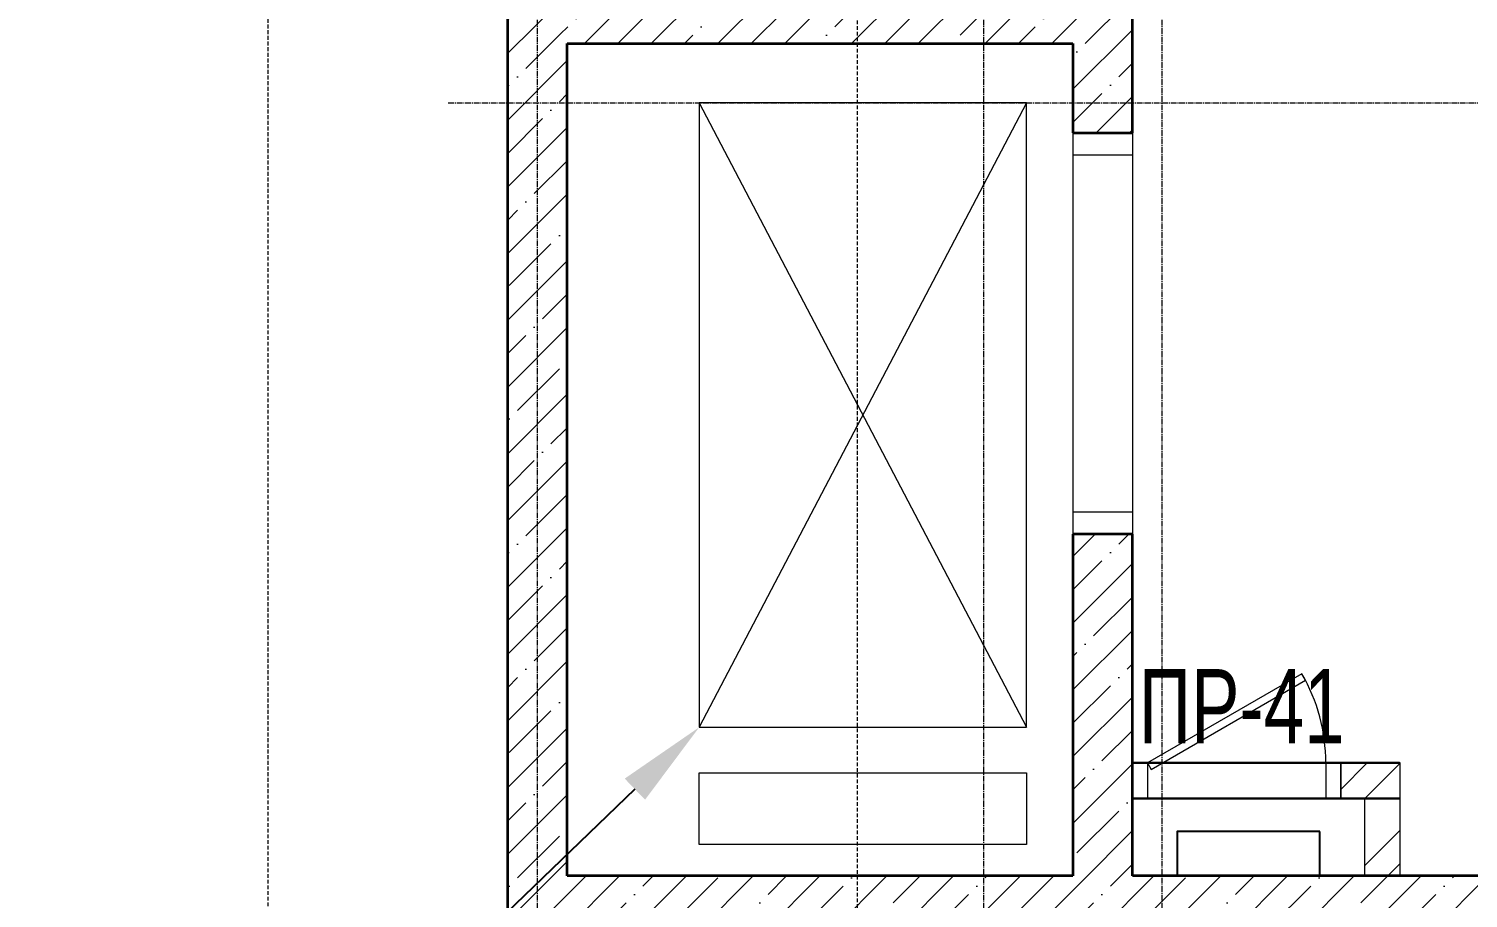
# Model space of a CAD drawing. Header units: millimetres. Extents: x -231292 to 573618, y -153144 to 564035.
# Drawn here: x 143219 to 148057, y 370427 to 373351 of the extents above; entities that cross this region are included whole.
import ezdxf
from ezdxf import colors
from ezdxf.entities.mleader import LeaderData, LeaderLine
from ezdxf.enums import TextEntityAlignment as Align
from ezdxf.math import Vec2, Vec3

# ---------------------------------------------------------------- set-up
doc = ezdxf.new("R2010")
doc.units = ezdxf.units.MM
doc.linetypes.add('CENTER2', pattern=[28.575, 19.05, -3.175, 3.175, -3.175])
doc.linetypes.add('DASHED', pattern=[19.05, 12.7, -6.35])
doc.layers.get('0').update_dxf_attribs({"color": 250})
for name, color, linetype, lineweight in [('АИ_Текст', 250, 'Continuous', 13), ('АР_Проем', 250, 'Continuous', 0), ('АР_Разрезы марка', 250, 'Continuous', 13), ('АР_Стены ЖБ', 250, 'Continuous', 35), ('АР_Стены кирпич', 250, 'Continuous', 20), ('АР_Штриховка', 250, 'Continuous', 0), ('Двери кабины', 250, 'Continuous', 0), ('РД_Воронки с кровли', 250, 'Continuous', 18), ('РД_Оси_100', 250, 'Continuous', 0), ('ТХ_Оборудование', 250, 'Continuous', 9)]:
    doc.layers.add(name, color=color, linetype=linetype, lineweight=lineweight)
for name, color, linetype, lineweight, plot in [('АР_Делит', 250, 'Continuous', 0, False), ('РД_Проем', 250, 'Continuous', 0, False), ('РД_проем_инж перемыч_подсчет', 250, 'Continuous', 30, False)]:
    doc.layers.add(name, color=color, linetype=linetype, lineweight=lineweight, plot=plot)
doc.layers.add('ВТ_оборудование', color=3, linetype='Continuous')
doc.layers.add('РД_Перемычка инж проемов', color=250, linetype='Continuous')
doc.styles.add('Arial0', font='arial.ttf')
doc.styles.add('style1', font='ARIALN.TTF')
doc.styles.add('ккк', font='isocpeur.ttf', dxfattribs={"width": 0.85, "oblique": 15})
pattern_1 = [(45, (50428.77, 366201.75), (-112.2532, 112.2532), []), (45, (50541.02, 366201.75), (-112.2532, 112.2532), [198.4375, -39.6875, 0, -39.6875])]

# ---------------------------------------------------------------- blocks, each defined once
blk = doc.blocks.new('СОШ_2200_АР_ОСИ_М100_28.05.24')
at = {"layer": 'АР_Делит', "color": 5, "linetype": 'DASHED'}
blk.add_lwpolyline([(114955, 135155), (114955, -355), (93595.036, -355), (93595.036, 13855), (94145, 13855), (94145, 68320), (66055, 68320), (66055, 13857.73), (83455, 13857.73), (83455, -355), (45245, -355), (45245, 13145), (44695, 13145), (44695, 26755), (45245, 26755), (45245, 68320), (20455, 68320), (20455, 26755), (27955, 26755), (27955, 13145), (-355, 13145), (-355, 100855), (37145, 100855), (37145, 129155)], dxfattribs=at)
at = {"layer": 'РД_Оси_100', "linetype": 'CENTER2'}
for p, q in [((94500, -6155), (94500, 139938.679)), ((96000, -6155), (96000, 139938.679))]:
    blk.add_line(p, q, dxfattribs=at)
for points in [[(96600, -6155), (96600, 139938.679)], [(94200, 6900), (119910, 6900)]]:
    blk.add_lwpolyline(points, dxfattribs=at)
blk = doc.blocks.new('MOK-МаркаПеремычки')
at = {"color": 0, "style": 'ккк', "oblique": 15, "width": 0.85}
blk.add_attdef('АР-ПРОЕМ:ПЕРЕМЫЧКА', text='', height=2.5, dxfattribs=at).set_placement((0, 0), align=Align.MIDDLE)

msp = doc.modelspace()

# ---------------------------------------------------------------- hatches: boundary and pattern name
at = {"layer": 'АР_Штриховка', "linetype": 'Continuous', "lineweight": 5}
h = msp.add_hatch(dxfattribs=at)
h.set_pattern_fill('ANSI35', color=256, scale=25, style=0)
h.set_pattern_definition([(45, (50428.77, 366201.75), (-112.2532, 112.2532), []), (45, (50541.02, 366201.75), (-112.2532, 112.2532), [198.4375, -39.6875, 0, -39.6875])])
h.paths.add_polyline_path([(144828.768, 366101.753), (145028.768, 366301.753), (145028.768, 370301.753), (144978.768, 370368.419), (144828.768, 370301.753)], flags=0)
h.paths.add_polyline_path([(144828.768, 370301.753), (144978.768, 370368.419), (145028.768, 370501.753), (145028.768, 373301.753), (144978.768, 373368.419), (144828.768, 373301.753)], flags=0)
h.paths.add_polyline_path([(144828.768, 373301.753), (144978.768, 373368.419), (145028.768, 373501.753), (145028.768, 373901.753), (144828.768, 374101.753)], flags=0)
h = msp.add_hatch(dxfattribs=at)
h.set_pattern_fill('ANSI35', color=256, scale=25, angle=-360, style=0)
h.set_pattern_definition(pattern_1)
h.paths.add_polyline_path([(146928.768, 373901.753), (146795.434, 373951.753), (146728.768, 373901.753), (146728.768, 373501.753), (146778.768, 373368.419), (146928.768, 373301.753)], flags=0)
h.paths.add_polyline_path([(146928.768, 373301.753), (146778.768, 373368.419), (146728.768, 373301.753), (146728.768, 373001.753), (146928.768, 373001.753)], flags=0)
h.paths.add_polyline_path([(146928.768, 371651.753), (146728.768, 371651.753), (146728.768, 370501.753), (146795.434, 370451.753), (146928.768, 370501.753)], flags=0)
h = msp.add_hatch(dxfattribs=at)
h.set_pattern_fill('ANSI35', color=256, scale=25, style=0)
h.set_pattern_definition(pattern_1)
h.paths.add_polyline_path([(145028.768, 373501.753), (144978.768, 373368.419), (145028.768, 373301.753), (146728.768, 373301.753), (146778.768, 373368.419), (146728.768, 373501.753)], flags=0)
at = {"layer": 'АР_Штриховка', "linetype": 'Continuous', "lineweight": 0}
h = msp.add_hatch(dxfattribs=at)
h.set_pattern_fill('ANSI32', color=256, scale=25, angle=-360, style=0)
h.set_pattern_definition([(45, (50428.77, 366201.75), (-168.3798, 168.3798), []), (45, (50541.02, 366201.75), (-168.3798, 168.3798), [])])
h.paths.add_polyline_path([(147708.768, 370761.753), (147828.768, 370881.753), (147628.768, 370881.753), (147628.768, 370761.753)], flags=0)
h.paths.add_polyline_path([(146928.768, 370761.753), (146928.768, 370881.753), (146927.073, 370881.753), (146927.073, 370761.753)], flags=0)
h = msp.add_hatch(dxfattribs=at)
h.set_pattern_fill('ANSI32', color=256, scale=25, angle=-360, style=0)
h.set_pattern_definition([(45, (50428.77, 366201.75), (-168.3798, 168.3798), []), (45, (50541.02, 366201.75), (-168.3798, 168.3798), [])])
h.paths.add_polyline_path([(147828.768, 370881.753), (147708.768, 370761.753), (147708.768, 370501.753), (147828.768, 370501.753)], flags=0)
at = {"layer": 'АР_Штриховка', "linetype": 'Continuous', "lineweight": 5}
h = msp.add_hatch(dxfattribs=at)
h.set_pattern_fill('ANSI35', color=256, scale=25, style=0)
h.set_pattern_definition(pattern_1)
h.paths.add_polyline_path([(145028.768, 370501.753), (144978.768, 370368.419), (145028.768, 370301.753), (146728.768, 370301.753), (146795.434, 370451.753), (146728.768, 370501.753)], flags=0)
h.paths.add_polyline_path([(146928.768, 370501.753), (146795.434, 370451.753), (146728.768, 370301.753), (153528.768, 370301.753), (153728.768, 370501.753)], flags=0)

# ---------------------------------------------------------------- linework, layer by layer
at = {"lineweight": 0}
for p, q in [((146728.768, 372926.753), (146928.768, 372926.753)), ((146728.768, 371726.753), (146928.768, 371726.753))]:
    msp.add_line(p, q, dxfattribs=at)
at = {"layer": 'АР_Проем', "linetype": 'Continuous', "lineweight": 0}
for p, q in [((146728.768, 373001.753), (146728.768, 371651.753)), ((146928.768, 373001.753), (146928.768, 371651.753))]:
    msp.add_line(p, q, dxfattribs=at)
at = {"layer": 'АР_Разрезы марка', "linetype": 'DASHED', "lineweight": 0}
msp.add_lwpolyline([(148015.848, 504454.532), (148015.848, 466838.319), (146002.876, 466838.319), (146002.876, 364232.068)], dxfattribs=at)
at = {"layer": 'АР_Стены ЖБ', "linetype": 'Continuous', "lineweight": 35}
for p, q in [((144828.768, 366101.753), (144828.768, 374101.753)), ((146928.768, 373001.753), (146928.768, 373901.753)), ((145028.768, 370501.753), (145028.768, 373301.753)), ((145028.768, 373301.753), (146728.768, 373301.753)), ((146728.768, 373301.753), (146728.768, 373001.753)), ((146728.768, 373001.753), (146928.768, 373001.753)), ((146928.768, 371651.753), (146728.768, 371651.753)), ((146728.768, 371651.753), (146728.768, 370501.753)), ((146928.768, 370501.753), (146928.768, 371651.753)), ((146728.768, 370501.753), (145028.768, 370501.753)), ((153728.768, 370501.753), (146928.768, 370501.753))]:
    msp.add_line(p, q, dxfattribs=at)
at = {"layer": 'АР_Стены кирпич', "linetype": 'Continuous', "lineweight": 20}
for p, q in [((146928.768, 370881.753), (146927.073, 370881.753)), ((146927.073, 370881.753), (146927.073, 370761.753)), ((146928.768, 370761.753), (146928.768, 370881.753)), ((147828.768, 370881.753), (147628.768, 370881.753)), ((147628.768, 370881.753), (147628.768, 370761.753)), ((147828.768, 370501.753), (147828.768, 370881.753)), ((146927.073, 370761.753), (146928.768, 370761.753)), ((147628.768, 370761.753), (147708.768, 370761.753)), ((147708.768, 370761.753), (147708.768, 370501.753)), ((147708.768, 370501.753), (147828.768, 370501.753))]:
    msp.add_line(p, q, dxfattribs=at)
at = {"layer": 'АР_Стены кирпич', "linetype": 'Continuous', "lineweight": 0}
for p, q in [((147628.768, 370881.753), (146928.768, 370881.753)), ((146928.768, 370761.753), (147628.768, 370761.753))]:
    msp.add_line(p, q, dxfattribs=at)
at = {"layer": 'ВТ_оборудование'}
msp.add_lwpolyline([(147558.768, 370651.753), (147078.768, 370651.753), (147078.768, 370501.753), (147558.768, 370501.753)], close=True, dxfattribs=at)
at = {"layer": 'Двери кабины', "linetype": 'Continuous', "lineweight": 0}
for points in [[(146978.768, 370881.753), (146991.268, 370860.102), (147510.883, 371160.102), (147498.383, 371181.753)], [(146978.768, 370761.753), (146928.768, 370761.753), (146928.768, 370881.753), (146978.768, 370881.753)], [(147578.768, 370761.753), (147628.768, 370761.753), (147628.768, 370881.753), (147578.768, 370881.753)]]:
    msp.add_lwpolyline(points, close=True, dxfattribs=at)
msp.add_arc((146978.768, 370881.753), 600, 0, 30, dxfattribs=at)
at = {"layer": 'РД_Проем', "linetype": 'Continuous', "lineweight": 0}
for p, q in [((146928.768, 370881.753), (147628.768, 370881.753)), ((146928.768, 370761.753), (147628.768, 370761.753))]:
    msp.add_line(p, q, dxfattribs=at)
at = {"layer": 'РД_проем_инж перемыч_подсчет', "linetype": 'Continuous', "lineweight": 30}
for p, q in [((147826.768, 370881.753), (146926.768, 370881.753)), ((147826.768, 370761.753), (146926.768, 370761.753))]:
    msp.add_line(p, q, dxfattribs=at)
at = {"layer": 'ТХ_Оборудование'}
for p, q in [((145472.176, 373101.753), (146572.176, 371001.753)), ((146572.176, 373101.753), (145472.176, 371001.753))]:
    msp.add_line(p, q, dxfattribs=at)
for points in [[(146572.176, 373101.753), (145472.176, 373101.753), (145472.176, 371001.753), (146572.176, 371001.753)], [(146572.547, 370607.085), (145472.547, 370607.085), (145472.547, 370848.929), (146572.547, 370848.929)]]:
    msp.add_lwpolyline(points, close=True, dxfattribs=at)

# ---------------------------------------------------------------- block references
at = {"layer": 'РД_Оси_100'}
msp.add_blockref('СОШ_2200_АР_ОСИ_М100_28.05.24', (50428.768, 366201.753), dxfattribs=at)
at = {"layer": 'РД_Перемычка инж проемов', "linetype": 'Continuous', "lineweight": -3}
ref = msp.add_blockref('MOK-МаркаПеремычки', (147295.808, 371072.41, 200), dxfattribs=dict(at, xscale=100, yscale=100, zscale=100))
ref.add_attrib('АР-ПРОЕМ:ПЕРЕМЫЧКА', 'ПР-41', dxfattribs={"layer": '0', "color": 0, "height": 250, "style": 'Arial0', "width": 0.7}).set_placement((147295.808, 371072.41, 200), align=Align.MIDDLE)

# ---------------------------------------------------------------- leaders
at = {"layer": 'АИ_Текст', "lineweight": 5}
ml = msp.add_multileader_mtext('Standard', dxfattribs=at)
ml.set_content('Лифт №3\\Pкабина 2100х1100х2200h\\PQ=1000 кг', color=256, style='style1')
ml.set_leader_properties(color=256)
ml.build(insert=Vec2(0, 0))
ml.multileader.update_dxf_attribs({"has_dogleg": 0, "text_left_attachment_type": 6, "text_right_attachment_type": 6, "arrow_head_size": 300, "scale": 100})
ctx = ml.context
ctx.base_point, ctx.scale, ctx.char_height, ctx.arrow_head_size, ctx.landing_gap_size, ctx.plane_origin, ctx.plane_x_axis, ctx.plane_y_axis = Vec3(140058.554, 369725.093), 100, 300, 300, 50, Vec3(151914.138, 374387.203), Vec3(1, 0.00000001), Vec3(-0.00000001, 1)
ctx.left_attachment, ctx.right_attachment = 6, 6
notes = []
notes.append((ctx, [(0, (1, 1, 0), (144947.367, 369725.093), (-1, -0.00000001), 800, [(0, [(145472.176, 371001.753)], 0, [])])]))
ctx.mtext.insert, ctx.mtext.text_direction, ctx.mtext.rotation, ctx.mtext.flow_direction = Vec3(140108.554, 370085.093), Vec3(1, 0.00000001), 0.00000001, 5
at = {"layer": 'РД_Воронки с кровли', "lineweight": 70}
ml = msp.add_multileader_mtext('Standard', dxfattribs=at)
ml.set_content('ВК_Под потолком 4 этажа уйдет в с.у. соседний. ниже опускать не надо.', color=256, style='style1')
ml.set_leader_properties(color=256)
ml.build(insert=Vec2(0, 0))
ml.multileader.update_dxf_attribs({"has_dogleg": 0, "text_left_attachment_type": 6, "text_right_attachment_type": 6, "arrow_head_size": 500, "scale": 100})
ctx = ml.context
ctx.base_point, ctx.scale, ctx.char_height, ctx.arrow_head_size, ctx.landing_gap_size, ctx.plane_origin, ctx.plane_x_axis, ctx.plane_y_axis = Vec3(89976.721, 372153.495), 100, 300, 500, 50, Vec3(64943.192, 362296.395), Vec3(1, 0.00000001), Vec3(-0.00000001, 1)
ctx.left_attachment, ctx.right_attachment = 6, 6
notes.append((ctx, [(0, (1, 1, 0), (94475.649, 372153.495), (-1, -0.00000001), 8, [(1, [(102928.768, 377981.754)], 0, [])])]))
ctx.mtext.insert, ctx.mtext.text_direction, ctx.mtext.rotation, ctx.mtext.width, ctx.mtext.defined_height, ctx.mtext.flow_direction = Vec3(90028.768, 372541.694), Vec3(1, 0.00000001), 0.00000001, 4538.94863, 395.157, 5
for ctx, leaders in notes:
    for number, flags, end, landing, length, lines in leaders:
        leader = LeaderData()
        leader.index, (leader.has_last_leader_line, leader.has_dogleg_vector, leader.attachment_direction) = number, flags
        leader.last_leader_point, leader.dogleg_vector, leader.dogleg_length = Vec3(end), Vec3(landing), length
        for number, points, colour, breaks in lines:
            line = LeaderLine()
            line.index, line.vertices, line.color, line.breaks = number, Vec3.list(points), colors.encode_raw_color(colour), breaks
            leader.lines.append(line)
        ctx.leaders.append(leader)

doc.saveas('drawing.dxf')
